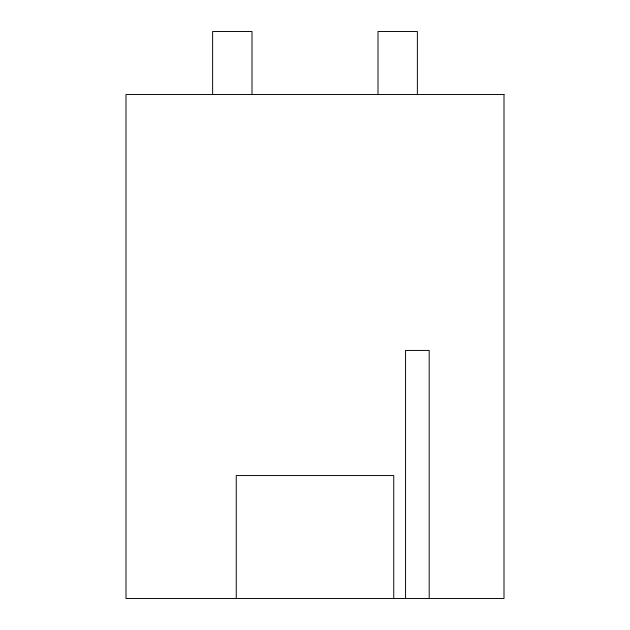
<?xml version="1.0" encoding="UTF-8"?>
<svg xmlns="http://www.w3.org/2000/svg" width="630" height="630" viewBox="0 0 630 630"><rect width="100%" height="100%" fill="white"/><g stroke="black" fill="none" stroke-linecap="round" stroke-linejoin="round"><path stroke-width="0.94" d="M429.188 598.5L429.188 350.438L405.562 350.438L405.562 598.5M417.375 94.5L417.375 31.5L378 31.5L378 94.5M393.75 598.5L393.75 475.555L236.25 475.555L236.25 598.5M252 94.5L252 31.5L212.625 31.5L212.625 94.5M504 94.5L126 94.5L126 598.5L504 598.5L504 94.5"/></g></svg>
